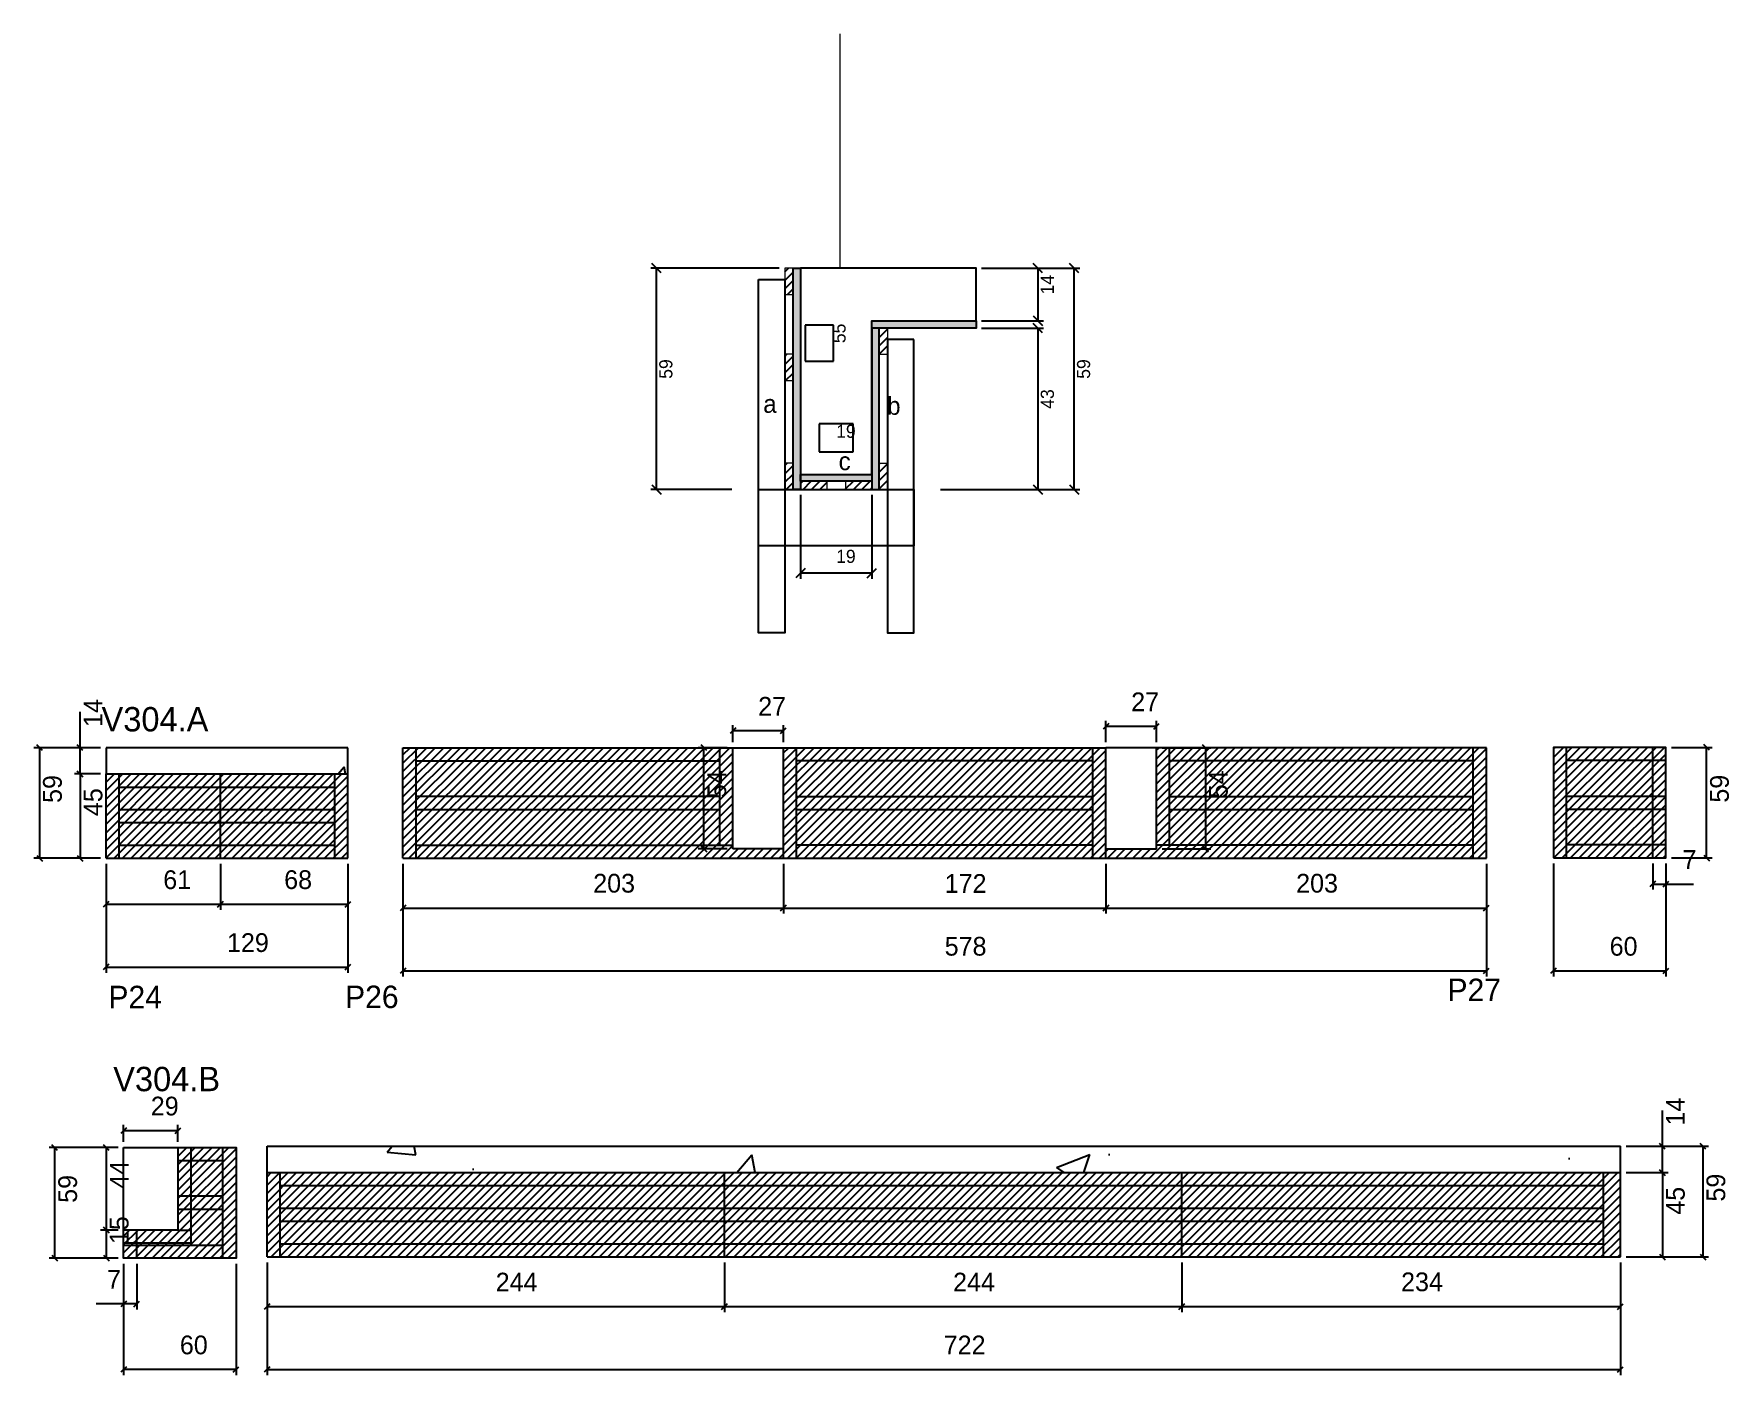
# Model space of a CAD drawing. Header units: metres. Extents: x 2216 to 3120, y 5310 to 6026.
import ezdxf

# ---------------------------------------------------------------- set-up
doc = ezdxf.new("R2010")
doc.units = ezdxf.units.M
for name, color, linetype in [('5', 7, 'Continuous'), ('CONCRETO', 7, 'Continuous'), ('COTA', 7, 'Continuous'), ('Cota Seção (2x)', 7, 'Continuous'), ('detalhes', 7, 'Continuous'), ('Hachura', 7, 'Continuous'), ('Madeira', 7, 'Continuous'), ('Painéis', 7, 'Continuous'), ('REAPROVEITAMENTO', 7, 'Continuous'), ('SARR_2.2x7', 7, 'Continuous'), ('SARR_3.5x7', 7, 'Continuous'), ('Texto Seção', 7, 'Continuous')]:
    doc.layers.add(name, color=color, linetype=linetype)

msp = doc.modelspace()

# ---------------------------------------------------------------- hatches: boundary and pattern name
at = {"layer": 'COTA'}
h = msp.add_hatch(dxfattribs=at)
h.set_pattern_fill('AR-CONC')
h.paths.add_polyline_path([(2383.33, 5644.86), (2254.33, 5644.86), (2254.33, 5630.86), (2383.33, 5630.86), (2383.33, 5644.86)])
h = msp.add_hatch(dxfattribs=at)
h.set_pattern_fill('AR-CONC')
h.paths.add_polyline_path([(3062.17, 5432.19), (3062.17, 5418.19), (2340.17, 5418.19), (2340.17, 5432.19), (3062.17, 5432.19)])
at = {"layer": 'Hachura'}
h = msp.add_hatch(dxfattribs=at)
h.set_pattern_fill('ANSI31')
h.paths.add_polyline_path([(2616.4, 5886.67), (2620.8, 5886.67), (2620.8, 5900.67), (2616.4, 5900.67), (2616.4, 5886.67)])
h = msp.add_hatch(color=7, dxfattribs=at)
h.dxf.hatch_style = 1
h.paths.add_polyline_path([(2620.8, 5900.67), (2624.8, 5900.67), (2624.8, 5782.67), (2620.8, 5782.67), (2620.8, 5900.67), (2620.8, 5900.67)])
h = msp.add_hatch(color=7, dxfattribs=at)
h.dxf.hatch_style = 1
h.paths.add_polyline_path([(2662.8, 5868.67), (2662.8, 5872.67), (2718.4, 5872.67), (2718.4, 5868.67), (2662.8, 5868.67)])
h = msp.add_hatch(color=7, dxfattribs=at)
h.dxf.hatch_style = 1
h.paths.add_polyline_path([(2666.8, 5868.67), (2662.8, 5868.67), (2662.8, 5782.67), (2666.8, 5782.67), (2666.8, 5868.67), (2666.8, 5868.67)])
h = msp.add_hatch(dxfattribs=at)
h.set_pattern_fill('ANSI31')
h.paths.add_polyline_path([(2671.2, 5854.67), (2666.8, 5854.67), (2666.8, 5868.67), (2671.2, 5868.67), (2671.2, 5854.67)])
h = msp.add_hatch(dxfattribs=at)
h.set_pattern_fill('ANSI31')
h.paths.add_polyline_path([(2616.4, 5840.77), (2620.8, 5840.77), (2620.8, 5854.77), (2616.4, 5854.77), (2616.4, 5840.77)])
h = msp.add_hatch(dxfattribs=at)
h.set_pattern_fill('ANSI31')
h.paths.add_polyline_path([(2616.4, 5782.67), (2620.8, 5782.67), (2620.8, 5796.67), (2616.4, 5796.67), (2616.4, 5782.67)])
h = msp.add_hatch(color=7, dxfattribs=at)
h.dxf.hatch_style = 1
h.paths.add_polyline_path([(2624.8, 5787.07), (2624.8, 5790.67), (2662.8, 5790.67), (2662.8, 5787.07), (2624.8, 5787.07)])
h = msp.add_hatch(dxfattribs=at)
h.set_pattern_fill('ANSI31')
h.paths.add_polyline_path([(2671.2, 5782.67), (2666.8, 5782.67), (2666.8, 5796.67), (2671.2, 5796.67), (2671.2, 5782.67)])
h = msp.add_hatch(dxfattribs=at)
h.set_pattern_fill('ANSI31')
h.paths.add_polyline_path([(2624.8, 5782.67), (2624.8, 5787.07), (2638.8, 5787.07), (2638.8, 5782.67), (2624.8, 5782.67)])
h = msp.add_hatch(dxfattribs=at)
h.set_pattern_fill('ANSI31')
h.paths.add_polyline_path([(2662.8, 5782.67), (2662.8, 5787.07), (2648.8, 5787.07), (2648.8, 5782.67), (2662.8, 5782.67)])
at = {"layer": 'REAPROVEITAMENTO'}
h = msp.add_hatch(dxfattribs=at)
h.set_pattern_fill('ANSI31')
h.paths.add_polyline_path([(2615.69, 5590.86), (2588.69, 5590.86), (2588.69, 5644.86), (2412.69, 5644.86), (2412.69, 5585.86), (2615.69, 5585.86), (2615.69, 5590.86)])
h = msp.add_hatch(dxfattribs=at)
h.set_pattern_fill('ANSI31')
h.paths.add_polyline_path([(2787.69, 5585.86), (2787.69, 5644.86), (2615.69, 5644.86), (2615.69, 5585.86), (2787.69, 5585.86), (2787.69, 5585.86)])
h = msp.add_hatch(dxfattribs=at)
h.set_pattern_fill('ANSI31')
h.paths.add_polyline_path([(2814.69, 5590.86), (2787.69, 5590.86), (2787.69, 5585.86), (2990.69, 5585.86), (2990.69, 5644.86), (2814.69, 5644.86), (2814.69, 5590.86), (2814.69, 5590.86)])
h = msp.add_hatch(dxfattribs=at)
h.set_pattern_fill('ANSI31')
h.paths.add_polyline_path([(3086.43, 5586.02), (3086.43, 5645.02), (3026.43, 5645.02), (3026.43, 5586.02), (3086.43, 5586.02), (3086.43, 5586.02)])
h = msp.add_hatch(dxfattribs=at)
h.set_pattern_fill('ANSI31')
h.paths.add_polyline_path([(2383.33, 5585.86), (2383.33, 5630.86), (2254.33, 5630.86), (2254.33, 5585.86), (2383.33, 5585.86), (2383.33, 5585.86)])
h = msp.add_hatch(dxfattribs=at)
h.set_pattern_fill('ANSI31')
h.paths.add_polyline_path([(2292.68, 5431.52), (2292.68, 5387.52), (2263.68, 5387.52), (2263.68, 5372.52), (2323.68, 5372.52), (2323.68, 5431.52), (2292.68, 5431.52)])
h = msp.add_hatch(dxfattribs=at)
h.set_pattern_fill('ANSI31')
h.paths.add_polyline_path([(3062.17, 5373.19), (3062.17, 5418.19), (2340.17, 5418.19), (2340.17, 5373.19), (3062.17, 5373.19)])

# ---------------------------------------------------------------- linework, layer by layer
at = {"layer": 'CONCRETO', "color": 251, "lineweight": 25}
msp.add_lwpolyline([(2718.4, 5872.67), (2718.4, 5900.67), (2624.8, 5900.67), (2624.8, 5872.67), (2624.8, 5872.67), (2624.8, 5790.67), (2662.8, 5790.67), (2662.8, 5872.67)], close=True, dxfattribs=at)
at = {"layer": 'COTA', "color": 4, "lineweight": 25}
for p, q in [((2613.4, 5900.67), (2544.93, 5900.67)), ((2547.93, 5782.67), (2547.93, 5900.67)), ((2721.4, 5900.67), (2773.77, 5900.67)), ((2721.4, 5900.67), (2754.45, 5900.67)), ((2751.45, 5900.67), (2751.45, 5872.67)), ((2770.77, 5782.67), (2770.77, 5900.67)), ((2721.4, 5872.67), (2754.45, 5872.67)), ((2721.4, 5868.67), (2754.45, 5868.67)), ((2751.45, 5868.67), (2751.45, 5782.67)), ((2588.2, 5782.67), (2544.93, 5782.67)), ((2624.8, 5779.67), (2624.8, 5734.94)), ((2662.8, 5779.67), (2662.8, 5734.94)), ((2699.4, 5782.67), (2773.77, 5782.67)), ((2699.4, 5782.67), (2754.45, 5782.67)), ((2662.8, 5737.94), (2624.8, 5737.94)), ((2240.43, 5644.86), (2240.43, 5663.98)), ((2588.69, 5647.86), (2588.69, 5656.86)), ((2615.69, 5653.86), (2588.69, 5653.86)), ((2615.69, 5647.86), (2615.69, 5656.86)), ((2787.69, 5647.86), (2787.69, 5659.25)), ((2787.69, 5656.25), (2814.69, 5656.25)), ((2814.69, 5647.86), (2814.69, 5659.25)), ((2251.33, 5644.86), (2215.82, 5644.86)), ((2218.82, 5644.86), (2218.82, 5585.86)), ((2251.33, 5644.86), (2237.43, 5644.86)), ((2240.43, 5630.86), (2240.43, 5644.86)), ((2585.69, 5644.86), (2570.25, 5644.86)), ((2573.25, 5590.86), (2573.25, 5644.86)), ((2817.69, 5644.86), (2843.76, 5644.86)), ((2840.76, 5644.86), (2840.76, 5590.86)), ((3089.43, 5645.02), (3111.15, 5645.02)), ((3108.15, 5586.02), (3108.15, 5645.02)), ((2251.33, 5630.86), (2237.43, 5630.86)), ((2251.33, 5630.86), (2237.43, 5630.86)), ((2240.43, 5630.86), (2240.43, 5585.86)), ((2585.69, 5590.86), (2570.25, 5590.86)), ((2817.69, 5590.86), (2843.76, 5590.86)), ((2251.33, 5585.86), (2215.82, 5585.86)), ((2251.33, 5585.86), (2237.43, 5585.86)), ((2254.33, 5582.86), (2254.33, 5558.32)), ((2254.33, 5582.86), (2254.33, 5524.79)), ((2315.33, 5582.86), (2315.33, 5558.32)), ((2315.33, 5582.86), (2315.33, 5558.32)), ((2383.33, 5582.86), (2383.33, 5558.32)), ((2383.33, 5582.86), (2383.33, 5524.79)), ((2412.69, 5582.86), (2412.69, 5556.32)), ((2412.69, 5582.86), (2412.69, 5522.79)), ((2615.69, 5582.86), (2615.69, 5556.32)), ((2615.69, 5582.86), (2615.69, 5556.32)), ((2787.69, 5582.86), (2787.69, 5556.32)), ((2787.69, 5582.86), (2787.69, 5556.32)), ((2990.69, 5582.86), (2990.69, 5556.32)), ((2990.69, 5582.86), (2990.69, 5522.79)), ((3026.43, 5583.02), (3026.43, 5522.79)), ((3079.43, 5583.02), (3079.43, 5569.12)), ((3086.43, 5583.02), (3086.43, 5569.12)), ((3086.43, 5583.02), (3086.43, 5522.79)), ((3089.43, 5586.02), (3111.15, 5586.02)), ((3079.43, 5572.12), (3086.43, 5572.12)), ((3086.43, 5572.12), (3101.16, 5572.12)), ((2254.33, 5561.32), (2315.33, 5561.32)), ((2315.33, 5561.32), (2383.33, 5561.32)), ((2412.69, 5559.32), (2615.69, 5559.32)), ((2615.69, 5559.32), (2787.69, 5559.32)), ((2787.69, 5559.32), (2990.69, 5559.32)), ((2254.33, 5527.79), (2383.33, 5527.79)), ((2412.69, 5525.79), (2990.69, 5525.79)), ((3026.43, 5525.79), (3086.43, 5525.79)), ((3084.6, 5432.19), (3084.6, 5451.31)), ((2263.68, 5434.52), (2263.68, 5443.56)), ((2263.68, 5440.56), (2292.68, 5440.56)), ((2292.68, 5434.52), (2292.68, 5443.56)), ((2260.68, 5431.52), (2223.96, 5431.52)), ((2226.96, 5372.52), (2226.96, 5431.52)), ((2260.68, 5431.52), (2251.41, 5431.52)), ((2254.41, 5431.52), (2254.41, 5387.52)), ((3065.17, 5432.19), (3087.6, 5432.19)), ((3065.17, 5432.19), (3109.22, 5432.19)), ((3084.6, 5418.19), (3084.6, 5432.19)), ((3106.22, 5432.19), (3106.22, 5373.19)), ((3065.17, 5418.19), (3087.6, 5418.19)), ((3065.17, 5418.19), (3087.6, 5418.19)), ((3084.6, 5418.19), (3084.6, 5373.19)), ((2260.68, 5387.52), (2251.41, 5387.52)), ((2260.68, 5387.52), (2251.41, 5387.52)), ((2254.41, 5387.52), (2254.41, 5372.52)), ((2260.68, 5372.52), (2223.96, 5372.52)), ((2260.68, 5372.52), (2251.41, 5372.52)), ((3065.17, 5373.19), (3087.6, 5373.19)), ((3065.17, 5373.19), (3109.22, 5373.19)), ((2263.68, 5369.52), (2263.68, 5345.09)), ((2263.68, 5369.52), (2263.68, 5310.11)), ((2270.68, 5369.52), (2270.68, 5345.09)), ((2323.68, 5369.52), (2323.68, 5310.11)), ((2340.17, 5370.19), (2340.17, 5343.65)), ((2340.17, 5370.19), (2340.17, 5310.11)), ((2584.17, 5370.19), (2584.17, 5343.65)), ((2584.17, 5370.19), (2584.17, 5343.65)), ((2828.17, 5370.19), (2828.17, 5343.65)), ((2828.17, 5370.19), (2828.17, 5343.65)), ((3062.17, 5370.19), (3062.17, 5343.65)), ((3062.17, 5370.19), (3062.17, 5310.11)), ((2263.68, 5348.09), (2248.95, 5348.09)), ((2270.68, 5348.09), (2263.68, 5348.09)), ((2340.17, 5346.65), (2584.17, 5346.65)), ((2584.17, 5346.65), (2828.17, 5346.65)), ((2828.17, 5346.65), (3062.17, 5346.65)), ((2323.68, 5313.11), (2263.68, 5313.11)), ((2340.17, 5313.11), (3062.17, 5313.11))]:
    msp.add_line(p, q, dxfattribs=at)
at = {"layer": 'COTA', "color": 0, "lineweight": 25}
for p, q in [((2590.19, 5655.36), (2587.19, 5652.36)), ((2614.19, 5652.36), (2617.19, 5655.36)), ((2789.19, 5657.75), (2786.19, 5654.75)), ((2813.19, 5654.75), (2816.19, 5657.75)), ((2220.32, 5643.36), (2217.32, 5646.36)), ((2241.93, 5643.36), (2238.93, 5646.36)), ((2574.75, 5643.36), (2571.75, 5646.36)), ((2842.26, 5643.36), (2839.26, 5646.36)), ((3109.65, 5643.52), (3106.65, 5646.52)), ((2241.93, 5629.36), (2238.93, 5632.36)), ((2238.93, 5632.36), (2241.93, 5629.36)), ((2571.75, 5592.36), (2574.75, 5589.36)), ((2839.26, 5592.36), (2842.26, 5589.36)), ((2217.32, 5587.36), (2220.32, 5584.36)), ((2238.93, 5587.36), (2241.93, 5584.36)), ((3106.65, 5587.52), (3109.65, 5584.52)), ((3080.93, 5573.62), (3077.93, 5570.62)), ((3084.93, 5570.62), (3087.93, 5573.62)), ((2255.83, 5562.82), (2252.83, 5559.82)), ((2313.83, 5559.82), (2316.83, 5562.82)), ((2316.83, 5562.82), (2313.83, 5559.82)), ((2381.83, 5559.82), (2384.83, 5562.82)), ((2414.19, 5560.82), (2411.19, 5557.82)), ((2614.19, 5557.82), (2617.19, 5560.82)), ((2617.19, 5560.82), (2614.19, 5557.82)), ((2789.19, 5560.82), (2786.19, 5557.82)), ((2786.19, 5557.82), (2789.19, 5560.82)), ((2989.19, 5557.82), (2992.19, 5560.82)), ((2255.83, 5529.29), (2252.83, 5526.29)), ((2381.83, 5526.29), (2384.83, 5529.29)), ((2414.19, 5527.29), (2411.19, 5524.29)), ((2989.19, 5524.29), (2992.19, 5527.29)), ((3027.93, 5527.29), (3024.93, 5524.29)), ((3084.93, 5524.29), (3087.93, 5527.29)), ((2265.18, 5442.06), (2262.18, 5439.06)), ((2291.18, 5439.06), (2294.18, 5442.06)), ((2228.46, 5430.02), (2225.46, 5433.02)), ((2255.91, 5430.02), (2252.91, 5433.02)), ((3086.1, 5430.69), (3083.1, 5433.69)), ((3107.72, 5430.69), (3104.72, 5433.69)), ((3086.1, 5416.69), (3083.1, 5419.69)), ((3083.1, 5419.69), (3086.1, 5416.69)), ((2252.91, 5389.02), (2255.91, 5386.02)), ((2255.91, 5386.02), (2252.91, 5389.02)), ((2225.46, 5374.02), (2228.46, 5371.02)), ((2252.91, 5374.02), (2255.91, 5371.02)), ((3083.1, 5374.69), (3086.1, 5371.69)), ((3104.72, 5374.69), (3107.72, 5371.69)), ((2265.18, 5349.59), (2262.18, 5346.59)), ((2269.18, 5346.59), (2272.18, 5349.59)), ((2341.67, 5348.15), (2338.67, 5345.15)), ((2582.67, 5345.15), (2585.67, 5348.15)), ((2585.67, 5348.15), (2582.67, 5345.15)), ((2829.67, 5348.15), (2826.67, 5345.15)), ((2826.67, 5345.15), (2829.67, 5348.15)), ((3060.67, 5345.15), (3063.67, 5348.15)), ((2265.18, 5314.61), (2262.18, 5311.61)), ((2322.18, 5311.61), (2325.18, 5314.61)), ((2341.67, 5314.61), (2338.67, 5311.61)), ((3060.67, 5311.61), (3063.67, 5314.61))]:
    msp.add_line(p, q, dxfattribs=at)
at = {"layer": 'COTA', "color": 241, "lineweight": 25}
for p, q in [((2383.33, 5644.86), (2254.33, 5644.86)), ((2254.33, 5644.86), (2254.33, 5630.86)), ((2383.33, 5630.86), (2383.33, 5644.86)), ((2588.69, 5644.86), (2615.69, 5644.86)), ((2814.69, 5644.86), (2787.69, 5644.86)), ((2263.68, 5387.52), (2263.68, 5431.52)), ((2263.68, 5431.52), (2292.68, 5431.52)), ((2340.17, 5432.19), (3062.17, 5432.19)), ((2340.17, 5418.19), (2340.17, 5432.19)), ((3062.17, 5418.19), (3062.17, 5432.19))]:
    msp.add_line(p, q, dxfattribs=at)
at = {"layer": 'COTA', "color": 0, "lineweight": 25}
for points in [[(2550.43, 5898.17), (2545.43, 5903.17)], [(2753.95, 5898.17), (2748.95, 5903.17)], [(2773.27, 5898.17), (2768.27, 5903.17)], [(2748.95, 5875.17), (2753.95, 5870.17)], [(2753.95, 5866.17), (2748.95, 5871.17)], [(2545.43, 5785.17), (2550.43, 5780.17)], [(2748.95, 5785.17), (2753.95, 5780.17)], [(2768.27, 5785.17), (2773.27, 5780.17)], [(2627.3, 5740.44), (2622.3, 5735.44)], [(2660.3, 5735.44), (2665.3, 5740.44)]]:
    msp.add_lwpolyline(points, dxfattribs=at)
at = {"layer": 'Cota Seção (2x)', "color": 180, "lineweight": 25}
for p, q in [((2642.32, 5870.34), (2627.32, 5870.34)), ((2627.32, 5870.34), (2627.32, 5851)), ((2642.32, 5851), (2642.32, 5870.34)), ((2627.32, 5851), (2642.32, 5851)), ((2652.8, 5817.67), (2634.8, 5817.67)), ((2634.8, 5817.67), (2634.8, 5802.67)), ((2652.8, 5802.67), (2652.8, 5817.67)), ((2634.8, 5802.67), (2652.8, 5802.67))]:
    msp.add_line(p, q, dxfattribs=at)
at = {"layer": 'Madeira', "color": 126, "lineweight": 18}
for points in [[(2616.4, 5886.67), (2620.8, 5886.67), (2620.8, 5900.67), (2616.4, 5900.67)], [(2671.2, 5854.67), (2666.8, 5854.67), (2666.8, 5868.67), (2671.2, 5868.67)], [(2616.4, 5840.77), (2620.8, 5840.77), (2620.8, 5854.77), (2616.4, 5854.77)], [(2616.4, 5782.67), (2620.8, 5782.67), (2620.8, 5796.67), (2616.4, 5796.67)], [(2671.2, 5782.67), (2666.8, 5782.67), (2666.8, 5796.67), (2671.2, 5796.67)], [(2624.8, 5782.67), (2624.8, 5787.07), (2638.8, 5787.07), (2638.8, 5782.67)], [(2662.8, 5782.67), (2662.8, 5787.07), (2648.8, 5787.07), (2648.8, 5782.67)]]:
    msp.add_lwpolyline(points, close=True, dxfattribs=at)
at = {"layer": 'Painéis', "color": 200, "lineweight": 25}
for p, q in [((2412.69, 5644.86), (2588.69, 5644.86)), ((2412.69, 5585.86), (2412.69, 5644.86)), ((2588.69, 5590.86), (2588.69, 5644.86)), ((2615.69, 5585.86), (2615.69, 5644.86)), ((2615.69, 5644.86), (2787.69, 5644.86)), ((2787.69, 5585.86), (2787.69, 5644.86)), ((2990.69, 5644.86), (2814.69, 5644.86)), ((2814.69, 5590.86), (2814.69, 5644.86)), ((2990.69, 5585.86), (2990.69, 5644.86)), ((2254.33, 5630.86), (2383.33, 5630.86)), ((2254.33, 5585.86), (2254.33, 5630.86)), ((2315.33, 5585.86), (2315.33, 5630.86)), ((2383.33, 5585.86), (2383.33, 5630.86)), ((2615.69, 5590.86), (2588.69, 5590.86)), ((2787.69, 5590.86), (2814.69, 5590.86)), ((2254.33, 5585.86), (2383.33, 5585.86)), ((2412.69, 5585.86), (2990.69, 5585.86)), ((2292.68, 5431.52), (2292.68, 5387.52)), ((2340.17, 5418.19), (3062.17, 5418.19)), ((2340.17, 5373.19), (2340.17, 5418.19)), ((2584.17, 5373.19), (2584.17, 5418.19)), ((2828.17, 5373.19), (2828.17, 5418.19)), ((3062.17, 5373.19), (3062.17, 5418.19)), ((2292.68, 5387.52), (2263.68, 5387.52)), ((2340.17, 5373.19), (3062.17, 5373.19))]:
    msp.add_line(p, q, dxfattribs=at)
for points in [[(2620.8, 5900.67), (2624.8, 5900.67), (2624.8, 5782.67), (2620.8, 5782.67)], [(2662.8, 5868.67), (2662.8, 5872.67), (2718.4, 5872.67), (2718.4, 5868.67)], [(2666.8, 5868.67), (2662.8, 5868.67), (2662.8, 5782.67), (2666.8, 5782.67)], [(2624.8, 5787.07), (2624.8, 5790.67), (2662.8, 5790.67), (2662.8, 5787.07)], [(3026.43, 5586.02), (3086.43, 5586.02), (3086.43, 5645.02), (3026.43, 5645.02)]]:
    msp.add_lwpolyline(points, close=True, dxfattribs=at)
msp.add_lwpolyline([(2292.68, 5431.52), (2323.68, 5431.52), (2323.68, 5372.52), (2263.68, 5372.52), (2263.68, 5387.52)], dxfattribs=at)
at = {"layer": 'SARR_2.2x7', "color": 40, "lineweight": 25}
for p, q in [((2419.69, 5585.86), (2419.69, 5644.86)), ((2581.69, 5592.86), (2581.69, 5644.86)), ((2622.69, 5585.86), (2622.69, 5644.86)), ((2780.69, 5585.86), (2780.69, 5644.86)), ((2821.69, 5592.86), (2821.69, 5644.86)), ((2983.69, 5585.86), (2983.69, 5644.86)), ((3033.43, 5586.02), (3033.43, 5645.02)), ((3079.43, 5586.02), (3079.43, 5645.02)), ((2419.69, 5637.86), (2581.69, 5637.86)), ((2780.69, 5637.86), (2622.69, 5637.86)), ((2983.69, 5637.86), (2821.69, 5637.86)), ((3086.43, 5638.02), (3033.43, 5638.02)), ((2261.33, 5585.86), (2261.33, 5630.86)), ((2376.33, 5585.86), (2376.33, 5630.86)), ((2261.33, 5623.86), (2315.33, 5623.86)), ((2315.33, 5623.86), (2376.33, 5623.86)), ((2419.69, 5618.94), (2581.69, 5618.94)), ((2622.69, 5618.86), (2780.69, 5618.86)), ((2821.69, 5618.86), (2983.69, 5618.86)), ((3033.43, 5619.02), (3086.43, 5619.02)), ((2261.33, 5611.86), (2315.33, 5611.86)), ((2315.33, 5611.86), (2376.33, 5611.86)), ((2419.69, 5611.94), (2581.69, 5611.94)), ((2622.69, 5611.86), (2780.69, 5611.86)), ((2821.69, 5611.86), (2983.69, 5611.86)), ((3033.43, 5612.02), (3086.43, 5612.02)), ((2261.33, 5604.86), (2315.33, 5604.86)), ((2315.33, 5604.86), (2376.33, 5604.86)), ((2261.33, 5592.86), (2315.33, 5592.86)), ((2315.33, 5592.86), (2376.33, 5592.86)), ((2419.69, 5592.86), (2588.69, 5592.86)), ((2780.69, 5592.86), (2622.69, 5592.86)), ((2983.69, 5592.86), (2814.69, 5592.86)), ((3086.43, 5593.02), (3033.43, 5593.02)), ((2299.68, 5387.52), (2299.68, 5431.52)), ((2316.68, 5372.52), (2316.68, 5431.52)), ((2292.68, 5424.52), (2316.68, 5424.52)), ((2347.17, 5373.19), (2347.17, 5418.19)), ((3053.17, 5373.19), (3053.17, 5418.19)), ((2347.17, 5411.19), (2584.17, 5411.19)), ((2584.17, 5411.19), (2828.17, 5411.19)), ((2828.17, 5411.19), (3053.17, 5411.19)), ((2316.68, 5405.52), (2292.68, 5405.52)), ((2347.17, 5399.19), (2584.22, 5399.19)), ((2584.17, 5399.19), (2828.17, 5399.19)), ((2828.17, 5399.19), (3053.17, 5399.19)), ((2316.68, 5398.52), (2292.68, 5398.52)), ((2347.17, 5392.19), (2584.22, 5392.19)), ((2584.17, 5392.19), (2828.17, 5392.19)), ((2828.17, 5392.19), (3053.17, 5392.19)), ((2270.68, 5372.52), (2270.68, 5387.52)), ((2292.68, 5387.52), (2299.68, 5387.52)), ((2299.68, 5380.52), (2299.68, 5387.52)), ((2299.68, 5380.52), (2263.68, 5380.52)), ((2263.68, 5379.52), (2316.68, 5379.52)), ((2347.17, 5380.19), (2584.17, 5380.19)), ((2584.17, 5380.19), (2828.17, 5380.19)), ((2828.17, 5380.19), (3053.17, 5380.19))]:
    msp.add_line(p, q, dxfattribs=at)
at = {"layer": 'SARR_3.5x7', "color": 81, "lineweight": 25}
for points in [[(2602.4, 5894.67), (2616.4, 5894.67), (2616.4, 5706.19), (2602.4, 5706.19)], [(2685.2, 5862.67), (2671.2, 5862.67), (2671.2, 5706.19), (2685.2, 5706.19)], [(2602.4, 5782.67), (2685.2, 5782.67), (2685.2, 5752.61), (2602.4, 5752.61)]]:
    msp.add_lwpolyline(points, close=True, dxfattribs=at)
at = {"layer": 'Texto Seção', "color": 252, "lineweight": 15}
msp.add_line((2646, 5900.67), (2646, 6025.67), dxfattribs=at)

# ---------------------------------------------------------------- texts
at = {"layer": '5', "color": 5, "lineweight": 25}
for s, rotation, p in [('P24', 359.99996, (2255.56, 5505.82)), ('P26', 0.00004, (2381.81, 5505.92)), ('P27', 0.00004, (2969.92, 5509.63))]:
    msp.add_text(s, height=12, rotation=rotation, dxfattribs=at).set_placement(p)
at = {"layer": 'COTA', "color": 1, "lineweight": 25}
for s, p in [('14', (2759.95, 5886.67)), ('59', (2556.43, 5841.67)), ('59', (2779.27, 5841.67)), ('43', (2759.95, 5825.67))]:
    msp.add_text(s, height=7, rotation=90, dxfattribs=at).set_placement(p)
msp.add_text('19', height=7, dxfattribs=at).set_placement((2643.8, 5743.44))
at = {"layer": 'COTA', "color": 240, "lineweight": 25}
for s, p in [('14', (2252.36, 5655.92)), ('59', (2230.68, 5615.36)), ('54', (2585.15, 5617.86)), ('54', (2852.65, 5617.86)), ('59', (3120.01, 5615.52)), ('45', (2252.32, 5608.36)), ('14', (3096.53, 5443.25)), ('44', (2266.33, 5409.52)), ('59', (2238.82, 5402.02)), ('45', (3096.49, 5395.69)), ('59', (3118.08, 5402.69)), ('15', (2266.3, 5380.02))]:
    msp.add_text(s, height=10, rotation=90, dxfattribs=at).set_placement(p)
for s, p in [('27', (2602.19, 5661.93)), ('27', (2801.19, 5664.32)), ('7', (3095.29, 5580.19)), ('61', (2284.83, 5569.43)), ('68', (2349.33, 5569.45)), ('203', (2514.19, 5567.54)), ('172', (2701.69, 5567.4)), ('203', (2889.19, 5567.54)), ('129', (2318.83, 5535.87)), ('578', (2701.69, 5533.92)), ('60', (3056.43, 5533.89)), ('29', (2278.18, 5448.65)), ('7', (2254.81, 5356.16)), ('244', (2462.17, 5354.73)), ('244', (2706.17, 5354.73)), ('234', (2945.17, 5354.87)), ('60', (2293.68, 5321.22)), ('722', (2701.17, 5321.19))]:
    msp.add_text(s, height=10, dxfattribs=at).set_placement(p)
at = {"layer": 'Cota Seção (2x)', "color": 1, "lineweight": 25}
msp.add_text('55', height=7, rotation=90, dxfattribs=at).set_placement((2648.82, 5860.67))
msp.add_text('19', height=7, dxfattribs=at).set_placement((2643.8, 5810.17))
at = {"layer": 'detalhes', "color": 4, "lineweight": 25}
for s, p in [('a', (2604.9, 5823.51)), ('b', (2671, 5822.45)), ('c', (2645.1, 5792.91))]:
    msp.add_text(s, height=9.6, dxfattribs=at).set_placement(p)
at = {"layer": 'Texto Seção', "color": 7, "lineweight": 15}
for s, p in [('V304.A', (2251.89, 5653.54)), ('V304.B', (2258.12, 5461.58))]:
    msp.add_text(s, height=13, dxfattribs=at).set_placement(p)

doc.saveas('drawing.dxf')
